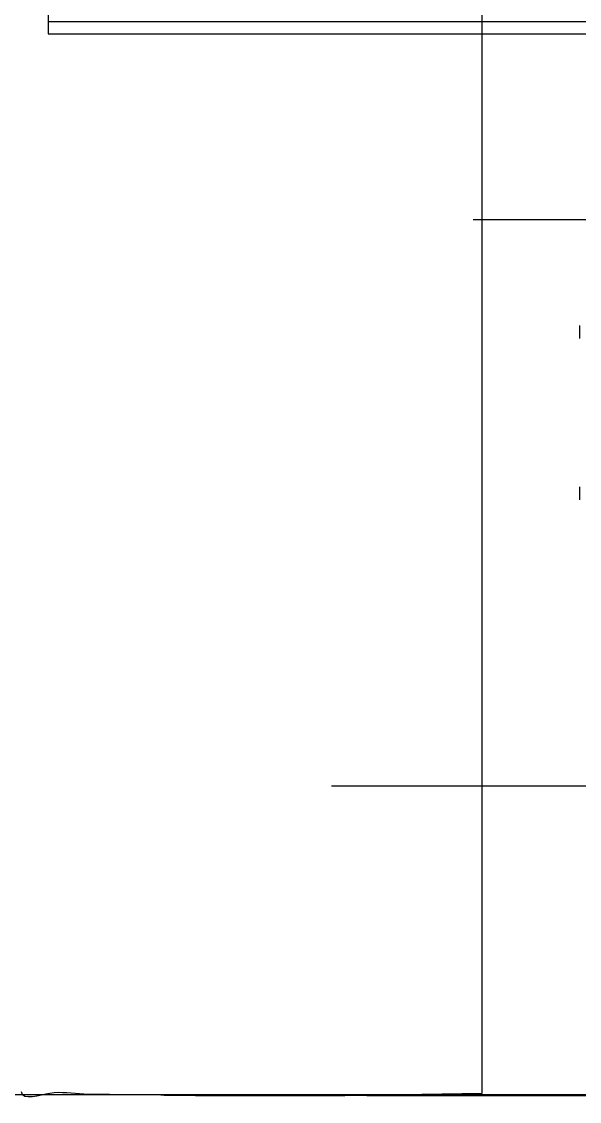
# Model space of a CAD drawing. Header units: millimetres. Extents: x 21899 to 38731, y -5425 to 3612.
# Drawn here: x 31242.4 to 31273.9, y -5410.8 to -5349.8 of the extents above; entities that cross this region are included whole.
import ezdxf

# ---------------------------------------------------------------- set-up
doc = ezdxf.new("R2010")
doc.units = ezdxf.units.MM

msp = doc.modelspace()

# ---------------------------------------------------------------- linework, layer by layer
at = {"color": 7, "linetype": 'Continuous'}
for p, q in [((31243.896, -5300.531), (31243.896, -5350.466)), ((31268.396, -5343.019), (31268.396, -5410.326)), ((31243.896, -5349.771), (31301.896, -5349.771)), ((31243.896, -5350.466), (31301.896, -5350.466)), ((31275.896, -5360.967), (31267.896, -5360.967)), ((31273.896, -5366.944), (31273.896, -5367.683)), ((31273.896, -5376.054), (31273.896, -5376.792)), ((34253.901, -5392.967), (31259.901, -5392.967)), ((31250.268, -5410.429), (31245.906, -5410.359)), ((31268.396, -5410.326), (31262.744, -5410.425)), ((30976.433, -5410.391), (34576.433, -5410.391)), ((31300.396, -5410.467), (31268.396, -5410.467))]:
    msp.add_line(p, q, dxfattribs=at)
msp.add_line((34251.901, -5410.467), (31261.901, -5410.467))
for points, start_tangent, end_tangent in [([(31243.992, -5410.319), (31242.397, -5410.242)], (-0.201341, -0.034149), (-0.004779, 0.153931)), ([(31245.906, -5410.359), (31243.992, -5410.319)], (-0.191398, 0.003084), (-0.24331, -0.041267)), ([(31262.744, -5410.425), (31261.307, -5410.445), (31259.551, -5410.459), (31257.589, -5410.466), (31255.551, -5410.467), (31253.567, -5410.46), (31251.767, -5410.448), (31250.268, -5410.429)], (-1.247449, -0.021987), (-1.247481, 0.0201))]:
    msp.add_spline(points, degree=3, dxfattribs=dict(at, start_tangent=start_tangent, end_tangent=end_tangent))

doc.saveas('drawing.dxf')
